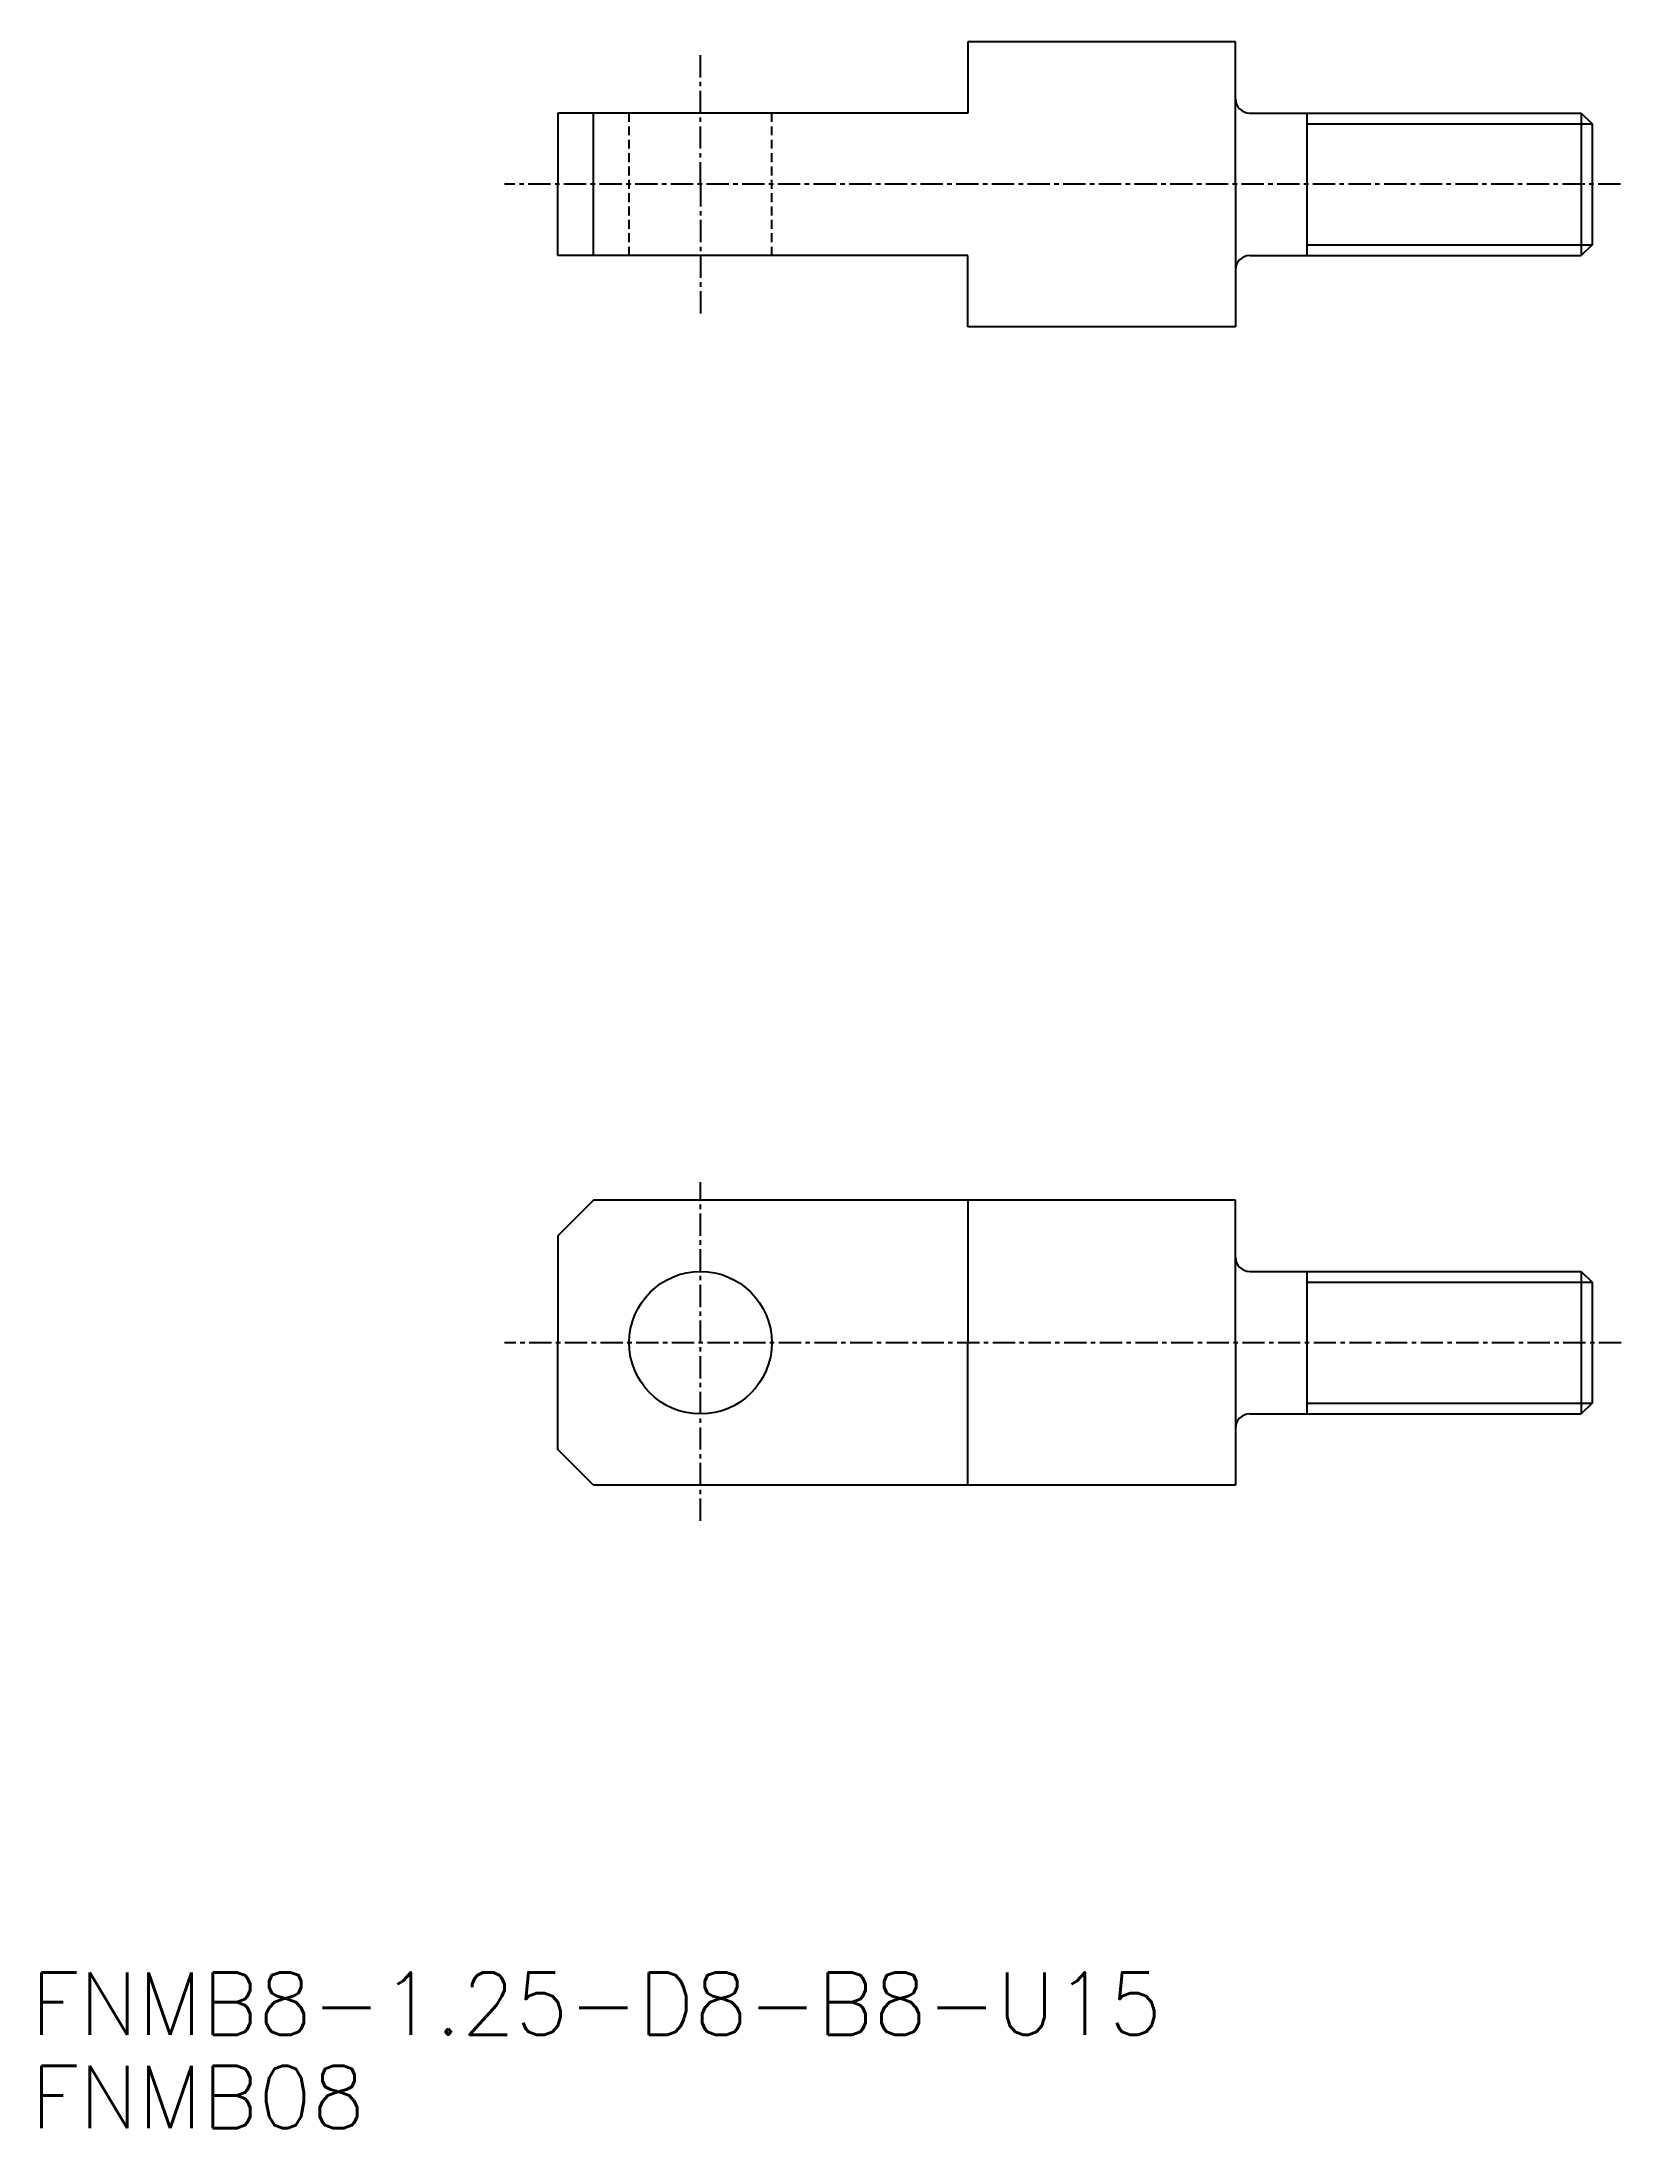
# Model space of a CAD drawing. Extents: x 1 to 90, y 1 to 118.
import ezdxf

# ---------------------------------------------------------------- set-up
doc = ezdxf.new("R2010")
doc.units = 0
doc.linetypes.add('CENTER', pattern=[2, 1.25, -0.25, 0.25, -0.25])
doc.linetypes.add('DASHED', pattern=[0.75, 0.5, -0.25])
doc.layers.get('0').update_dxf_attribs({"linetype": 'CONTINUOUS'})
doc.layers.add('CENTER', color=1, linetype='CENTER')
doc.styles.get("Standard").update_dxf_attribs({"font": 'txt.shx', "bigfont": 'extfont.shx'})

msp = doc.modelspace()

# ---------------------------------------------------------------- linework, layer by layer
at = {"color": 7, "linetype": 'CONTINUOUS'}
for p, q in [((68, 118), (53, 118)), ((53, 118), (53, 114)), ((68, 110), (68, 118)), ((53, 114), (30, 114)), ((30, 114), (30, 110)), ((32, 106), (32, 114)), ((68.8, 114), (87.4, 114)), ((87.4, 114), (87.4, 106)), ((87.4, 114), (88, 113.4)), ((88, 113.4), (88, 106.6)), ((30, 106), (30, 110)), ((68, 110), (68, 102)), ((88, 106.6), (87.4, 106)), ((53, 106), (30, 106)), ((53, 102), (53, 106)), ((68.8, 106), (87.4, 106)), ((68, 102), (53, 102)), ((32, 53), (30, 51)), ((68, 53), (32, 53)), ((53, 53), (53, 45)), ((68, 45), (68, 53)), ((30, 51), (30, 45)), ((68.8, 49), (87.4, 49)), ((87.4, 49), (87.4, 41)), ((87.4, 49), (88, 48.4)), ((88, 48.4), (88, 41.6)), ((30, 39), (30, 45)), ((53, 37), (53, 45)), ((68, 45), (68, 37)), ((68.8, 41), (87.4, 41)), ((88, 41.6), (87.4, 41)), ((32, 37), (30, 39)), ((68, 37), (32, 37))]:
    msp.add_line(p, q, dxfattribs=at)
at = {"color": 3, "linetype": 'DASHED'}
for p, q in [((34, 106), (34, 114)), ((42, 106), (42, 114))]:
    msp.add_line(p, q, dxfattribs=at)
at = {"color": 3}
for p, q in [((72, 114), (72, 106)), ((72, 113.4), (88, 113.4)), ((72, 106.6), (88, 106.6)), ((72, 49), (72, 41)), ((72, 48.4), (88, 48.4)), ((72, 41.6), (88, 41.6))]:
    msp.add_line(p, q, dxfattribs=at)
at = {"color": 7, "linetype": 'CONTINUOUS'}
msp.add_circle((38, 45), 4, dxfattribs=at)
for centre, start, end in [((68.8, 114.8), 180, 270), ((68.8, 105.2), 90, 180), ((68.8, 49.8), 180, 270), ((68.8, 40.2), 90, 180)]:
    msp.add_arc(centre, 0.8, start, end, dxfattribs=at)
at = {"layer": 'CENTER', "color": 1, "linetype": 'CENTER'}
for p, q in [((38, 110), (38, 117.5)), ((89.59, 110), (27, 110)), ((38, 110), (38, 102.5)), ((38, 35), (38, 54)), ((89.64, 45), (27, 45))]:
    msp.add_line(p, q, dxfattribs=at)

# ---------------------------------------------------------------- texts
at = {"color": 7, "linetype": 'CONTINUOUS'}
for s, p in [('FNMB8-1.25-D8-B8-U15', (0.45, 6.17)), ('FNMB08', (0.45, 0.92))]:
    msp.add_text(s, height=3.5, dxfattribs=at).set_placement(p)

doc.saveas('drawing.dxf')
